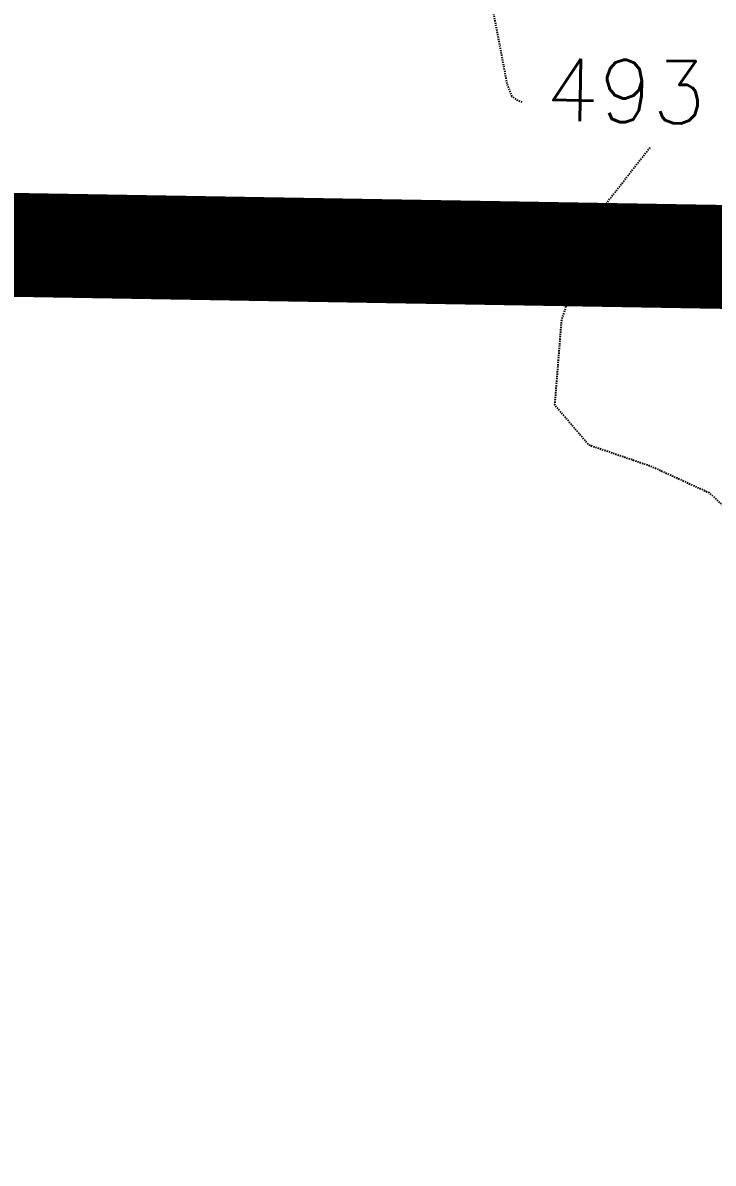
# Model space of a CAD drawing. Header units: inches. Extents: x 0 to 5400, y 0 to 3454.
# Drawn here: x 513 to 579.5, y 3003.9 to 3113.7 of the extents above; entities that cross this region are included whole.
import ezdxf
from ezdxf.enums import TextEntityAlignment as Align

# ---------------------------------------------------------------- set-up
doc = ezdxf.new("R2010")
doc.units = ezdxf.units.IN
doc.header["$MEASUREMENT"] = 0
doc.linetypes.add('DASHED', pattern=[0.75, 0.5, -0.25])
doc.linetypes.add('HIDDEN2', pattern=[0.1875, 0.125, -0.0625])
for name, color, linetype in [('A-SITE-LIMT', 53, 'DASHED'), ('BOUNDARY_SP', 10, 'Continuous'), ('ISOPACH', 6, 'Continuous'), ('TOPO_CON', 9, 'HIDDEN2')]:
    doc.layers.add(name, color=color, linetype=linetype)
doc.styles.add('SIMPLEX', font='simplex')

msp = doc.modelspace()

# ---------------------------------------------------------------- linework, layer by layer
at = {"layer": 'A-SITE-LIMT', "color": 12, "linetype": 'DASHED', "flags": 128}
msp.add_lwpolyline([(246.69, 3093.8), (1381.17, 3098.34), (1381.17, 2434.78), (1810.19, 2431.97), (1815.76, 935.95)], dxfattribs=at)
at = {"layer": 'BOUNDARY_SP', "color": 6, "linetype": 'Continuous', "flags": 128}
msp.add_lwpolyline([(372.3, 3094.53), (2478.97, 3076.47), (2473.91, 1973.58), (1811.7, 1970.74), (1795.04, 1109.13), (1256.59, 1118.91), (1241.22, 1151.57), (1203.68, 1211.36), (966.23, 1655.61), (910.68, 1716.78), (776.19, 1854.87), (722.38, 2030), (656.7, 2225.36), (629.13, 2304.87), (564.9, 2320.64), (479.92, 2342.6), (415.59, 2354.38), (343.83, 2373.18), (372.3, 3094.53)], close=True, dxfattribs=at)
at = {"layer": 'ISOPACH', "color": 1, "const_width": 10, "flags": 128}
msp.add_lwpolyline([(610.19, 3090.66), (473.56, 3092.98), (474, 2965.15), (522.75, 2685.12), (706.26, 2467.92), (880.62, 2042.87), (1177.18, 1595.55), (1307.62, 1358.44), (1473.39, 1200.33), (1510.29, 1116.87), (1795.04, 1109.13), (1811.7, 1970.74), (2475.69, 1971.46), (2484.55, 3080.63), (1976.43, 3081.42), (1481.07, 3086.01), (1381.17, 3085.88)], close=True, dxfattribs=at)
at = {"layer": 'TOPO_CON', "color": 11, "linetype": 'HIDDEN2', "flags": 128}
for points in [[(551.53, 3214.23), (551.56, 3214.22), (551.6, 3214.21), (551.68, 3214.16), (551.68, 3214.16), (552.85, 3213.45), (554.48, 3212.41), (555.89, 3211.05), (555.89, 3211.05), (556.78, 3209.81), (557.44, 3208.25), (558.15, 3205.14), (558.15, 3205.14), (559.02, 3199.53), (559.94, 3192.37), (560.81, 3185.3), (560.81, 3185.3), (561.69, 3178.75), (562.52, 3172.29), (562.98, 3166.25), (562.98, 3166.25), (563.05, 3160.69), (562.75, 3155.57), (561.79, 3151.08), (561.79, 3151.08), (559.37, 3148.43), (556.29, 3146.41), (554.57, 3141.68), (554.57, 3141.68), (555.49, 3131), (557.78, 3117.61), (559.67, 3107.78), (559.67, 3107.78), (560.11, 3106.65), (560.56, 3106.3), (561.09, 3106.07), (561.09, 3106.07)], [(573.43, 3101.68), (568.24, 3095.04), (564.9, 3085.08), (564.25, 3076.93), (564.25, 3076.93), (567.54, 3073.08), (573.5, 3071.04), (579.13, 3068.48), (579.13, 3068.48), (583.46, 3064.43), (587.46, 3059.85), (591.01, 3055.23), (591.01, 3055.23), (594.08, 3050.56), (596.71, 3045.86), (598.92, 3041.63), (598.92, 3041.63), (600.67, 3038.04), (602.01, 3034.93), (603.09, 3032.27), (603.09, 3032.27), (603.91, 3030.11), (604.48, 3028.41), (604.95, 3027), (604.95, 3027), (605.37, 3025.9), (605.69, 3025.09), (605.97, 3024.31), (605.97, 3024.31), (606.21, 3023.59), (606.4, 3022.9), (606.54, 3021.97), (606.54, 3021.97), (606.66, 3020.82), (606.73, 3019.42), (606.74, 3017.47), (606.74, 3017.47), (606.69, 3014.92), (606.58, 3011.81), (606.4, 3007.94), (606.4, 3007.94), (606.13, 3003.14), (605.8, 2997.58), (605.46, 2991.57), (605.46, 2991.57), (605.12, 2985.09), (604.76, 2978.16), (604.43, 2971.2), (604.43, 2971.2), (604.17, 2964.25), (603.93, 2957.28), (603.6, 2950.61), (603.6, 2950.61), (603.15, 2944.22), (602.61, 2938.13), (601.95, 2932.79), (601.95, 2932.79), (601.17, 2928.6), (600.28, 2925.16), (599.21, 2921.78), (599.21, 2921.78)]]:
    msp.add_lwpolyline(points, dxfattribs=at)

# ---------------------------------------------------------------- texts
at = {"layer": 'TOPO_CON', "color": 11, "linetype": 'Continuous', "style": 'SIMPLEX'}
msp.add_text('493', height=6, rotation=358.8222, dxfattribs=at).set_placement((571.1, 3107.13), align=Align.MIDDLE_CENTER)

doc.saveas('drawing.dxf')
